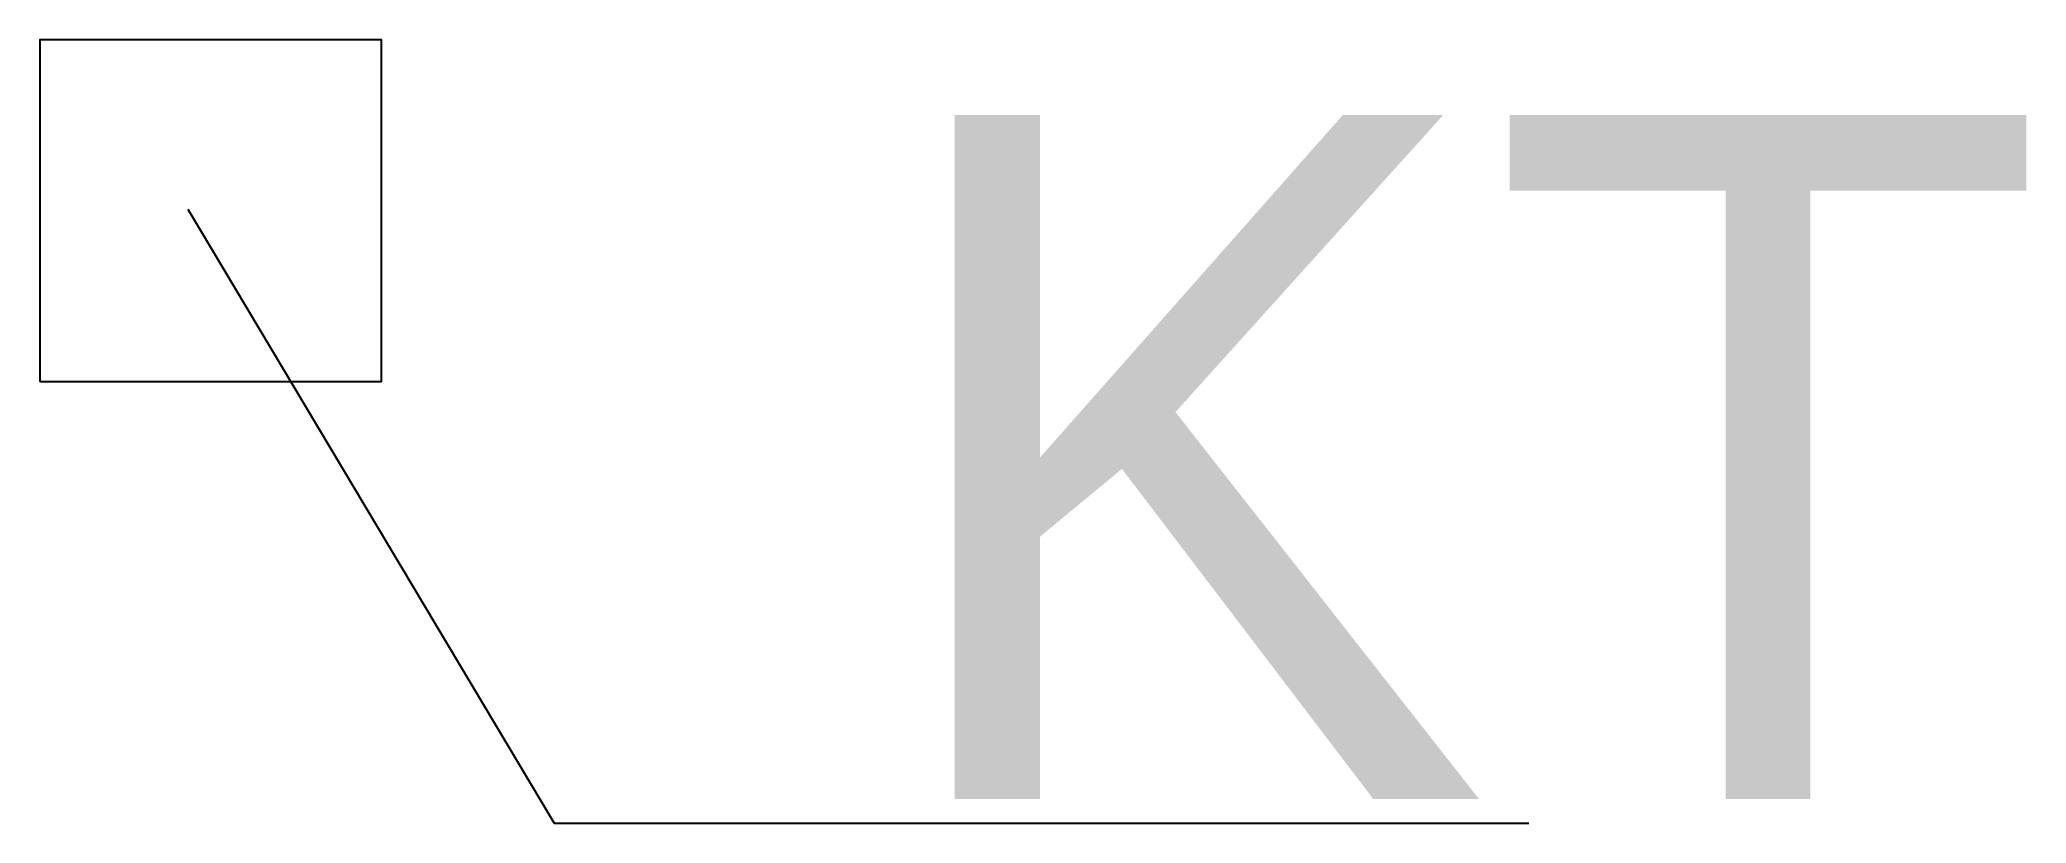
# Model space of a CAD drawing. Header units: metres. Extents: x 7104 to 7976, y 9614 to 9957.
import ezdxf

# ---------------------------------------------------------------- set-up
doc = ezdxf.new("R2010")
doc.units = ezdxf.units.M
doc.layers.add('PUB_TEXT', color=75, linetype='Continuous')

msp = doc.modelspace()

# ---------------------------------------------------------------- linework, layer by layer
for p, q in [((7169.37, 9883.03), (7330.16, 9613.58)), ((7330.16, 9613.58), (7758.02, 9613.58))]:
    msp.add_line(p, q)
msp.add_lwpolyline([(7104.28, 9807.31), (7254.28, 9807.31), (7254.28, 9957.31), (7104.28, 9957.31)], close=True)

# ---------------------------------------------------------------- texts
at = {"layer": 'PUB_TEXT'}
msp.add_text('KT', height=300, dxfattribs=at).set_placement((7473.07, 9624.27))

doc.saveas('drawing.dxf')
